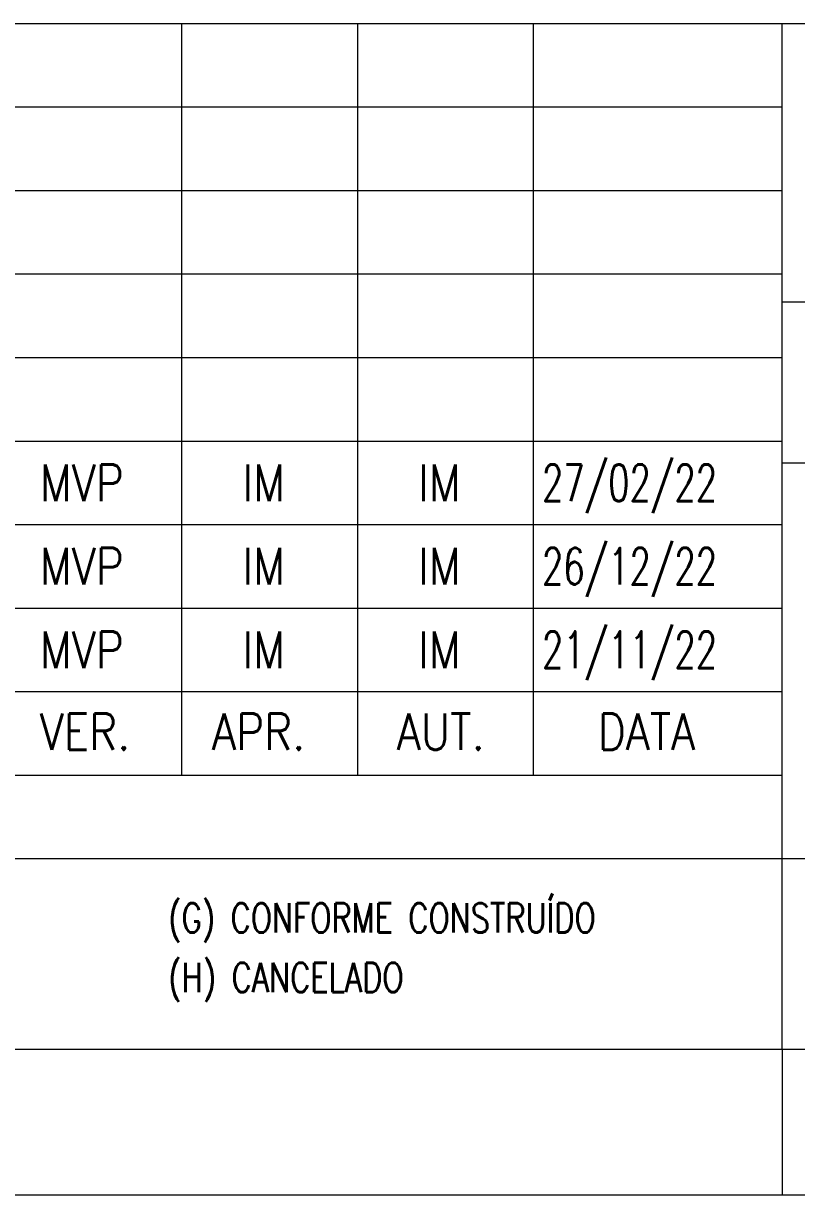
# Model space of a CAD drawing. Header units: millimetres. Extents: x 5 to 846, y 5 to 599.
# Drawn here: x 609.2 to 662, y 5 to 85 of the extents above; entities that cross this region are included whole.
import ezdxf

# ---------------------------------------------------------------- set-up
doc = ezdxf.new("R2010")
doc.units = ezdxf.units.MM
doc.linetypes.add('XKITLINE00', pattern=[0])
doc.layers.add('Outro tipo de objeto', color=7, linetype='Continuous', lineweight=0)
doc.styles.add('ROMANS', font='ROMANS__.TTF')
doc.styles.add('SIMPLEX', font='SIMPLEX_.TTF')

msp = doc.modelspace()

# ---------------------------------------------------------------- linework, layer by layer
at = {"layer": 'Outro tipo de objeto', "color": 5, "linetype": 'XKITLINE00', "lineweight": 0}
for p, q in [((30, 85), (836.004, 85)), ((661.004, 15), (661.004, 85)), ((661.004, 66), (836.004, 66)), ((661.004, 55), (836.004, 55)), ((661.004, 28), (836.004, 28))]:
    msp.add_line(p, q, dxfattribs=at)
at = {"layer": 'Outro tipo de objeto', "color": 3, "linetype": 'XKITLINE00', "lineweight": 0}
for p, q in [((620.003, 85), (620.003, 33.7)), ((632.003, 85), (632.003, 33.7)), ((644.003, 85), (644.003, 33.7))]:
    msp.add_line(p, q, dxfattribs=at)
at = {"layer": 'Outro tipo de objeto', "color": 7, "linetype": 'XKITLINE00', "lineweight": 0}
for p, q in [((476.003, 79.3), (661.004, 79.3)), ((476.003, 73.6), (661.004, 73.6)), ((476.003, 67.9), (661.004, 67.9)), ((476.003, 62.2), (661.004, 62.2)), ((476.003, 56.5), (661.004, 56.5)), ((476.003, 50.8), (661.004, 50.8)), ((476.003, 45.1), (661.004, 45.1)), ((5.04, 5.039), (846.005, 5.039))]:
    msp.add_line(p, q, dxfattribs=at)
at = {"layer": 'Outro tipo de objeto', "color": 4, "linetype": 'XKITLINE00', "lineweight": 0}
for p, q in [((476.003, 39.4), (661.004, 39.4)), ((476.003, 33.7), (661.004, 33.7)), ((476.003, 28), (661.004, 28))]:
    msp.add_line(p, q, dxfattribs=at)
at = {"layer": 'Outro tipo de objeto', "color": 6, "linetype": 'XKITLINE00', "lineweight": 0}
msp.add_line((30, 15), (836.004, 15), dxfattribs=at)
at = {"layer": 'Outro tipo de objeto', "color": 2, "linetype": 'XKITLINE00', "lineweight": 0}
msp.add_line((661.004, 15), (661.004, 5), dxfattribs=at)

# ---------------------------------------------------------------- texts
at = {"layer": 'Outro tipo de objeto', "color": 3}
for s, height, style, width, p in [('27/02/22', 2.5, 'ROMANS', 0.68, (644.601, 52.4)), ('MVP', 2.5, 'ROMANS', 0.85, (610.318, 52.4)), ('IM', 2.5, 'ROMANS', 0.85, (624.153, 52.4)), ('IM', 2.5, 'ROMANS', 0.85, (636.153, 52.4)), ('26/12/22', 2.5, 'ROMANS', 0.68, (644.601, 46.7)), ('MVP', 2.5, 'ROMANS', 0.85, (610.318, 46.7)), ('IM', 2.5, 'ROMANS', 0.85, (624.153, 46.7)), ('IM', 2.5, 'ROMANS', 0.85, (636.153, 46.7)), ('MVP', 2.5, 'ROMANS', 0.85, (610.318, 41)), ('IM', 2.5, 'ROMANS', 0.85, (624.153, 41)), ('IM', 2.5, 'ROMANS', 0.85, (636.153, 41)), ('21/11/22', 2.5, 'ROMANS', 0.68, (644.601, 41)), ('(G) CONFORME CONSTRUÍDO', 2.00001, 'SIMPLEX', 0.765, (619.087, 22.946)), ('(H) CANCELADO', 2.00001, 'SIMPLEX', 0.765, (619.087, 18.89))]:
    msp.add_text(s, height=height, dxfattribs=dict(at, style=style, width=width)).set_placement(p)
at = {"layer": 'Outro tipo de objeto', "color": 4, "style": 'SIMPLEX', "width": 0.85}
for s, p in [('VER.', (610.313, 35.413)), ('APR.', (622.075, 35.413)), ('AUT.', (634.694, 35.413)), ('DATA', (648.42, 35.413))]:
    msp.add_text(s, height=2.5, dxfattribs=at).set_placement(p)

doc.saveas('drawing.dxf')
